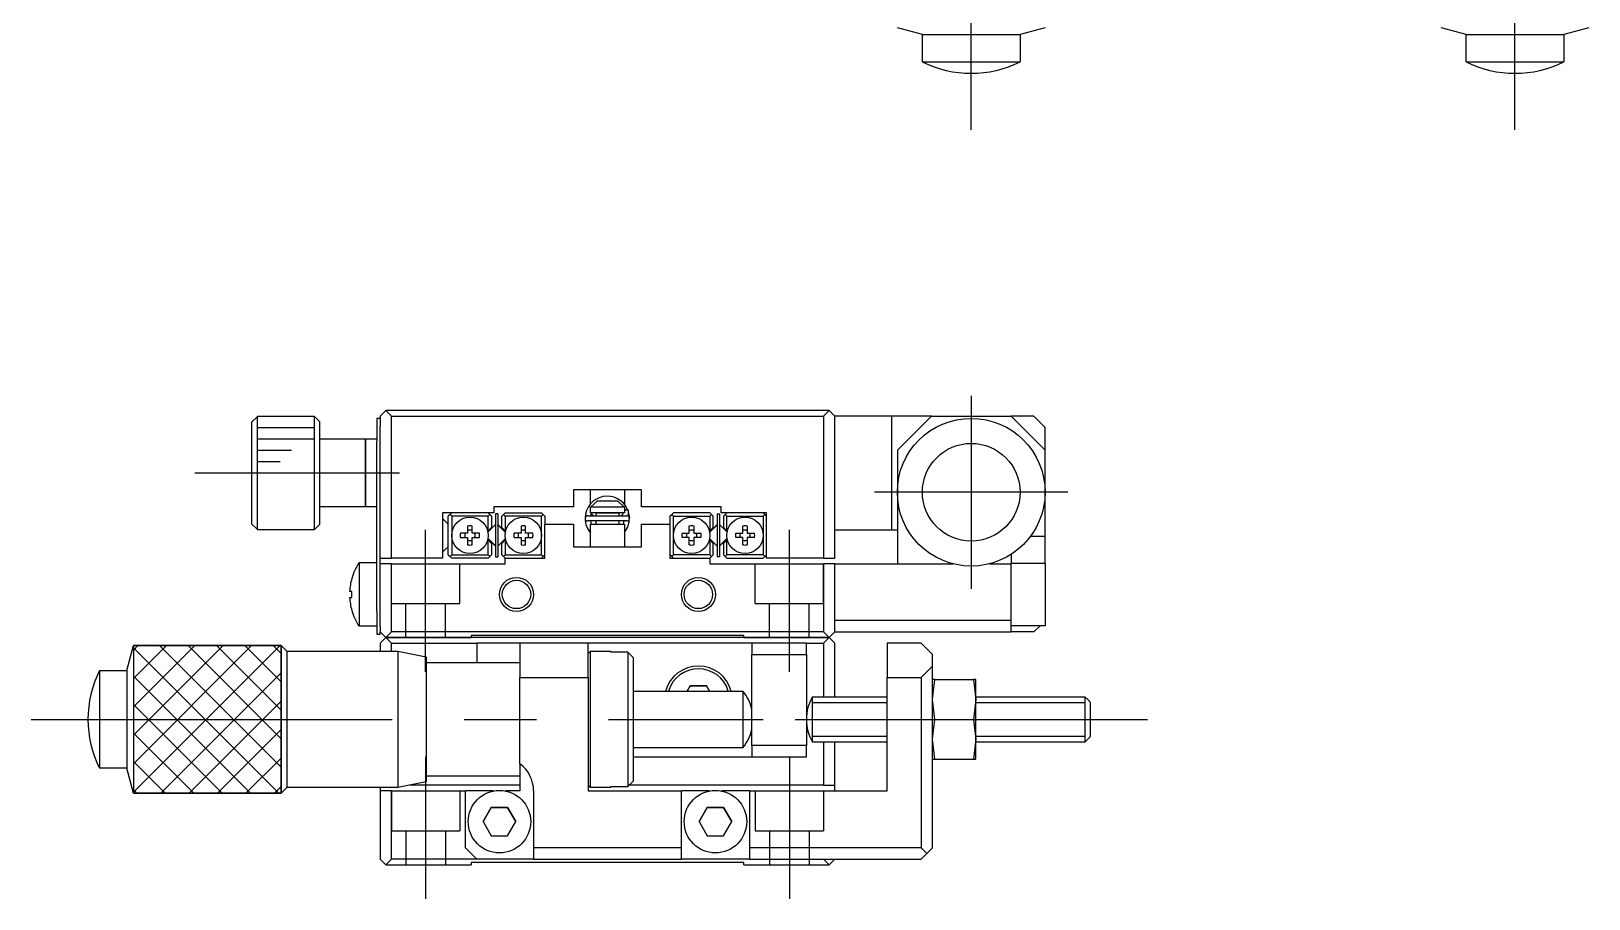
# Model space of a CAD drawing. Extents: x 10 to 359, y 7 to 229.
# Drawn here: x 195.5 to 332.6, y 6.9 to 83.3 of the extents above; entities that cross this region are included whole.
import ezdxf

# ---------------------------------------------------------------- set-up
doc = ezdxf.new("R2010")
doc.units = 0
doc.linetypes.add('CENTER', pattern=[50.8, 31.75, -6.35, 6.35, -6.35])
doc.linetypes.add('DASHED', pattern=[19.05, 12.7, -6.35])
doc.layers.get('0').update_dxf_attribs({"linetype": 'CONTINUOUS'})
doc.layers.add('CENTER', color=1, linetype='CENTER')

msp = doc.modelspace()

# ---------------------------------------------------------------- linework, layer by layer
at = {"color": 7, "linetype": 'CONTINUOUS'}
for p, q in [((273.93, 83.02), (271.73, 83.61)), ((284.73, 83.61), (282.53, 83.02)), ((321.76, 83.02), (319.56, 83.61)), ((332.56, 83.61), (330.36, 83.02)), ((273.93, 83.02), (274.19, 83.02)), ((273.93, 80.61), (273.93, 83.02)), ((274.19, 83.02), (282.53, 83.02)), ((282.53, 83.02), (282.53, 80.61)), ((321.76, 83.02), (330.36, 83.02)), ((321.76, 80.61), (321.76, 83.02)), ((330.36, 83.02), (330.36, 80.61)), ((273.93, 80.61), (274.19, 80.61)), ((274.19, 80.61), (282.53, 80.61)), ((321.76, 80.61), (330.36, 80.61)), ((215.43, 49.4), (214.93, 48.9)), ((215.43, 39.44), (215.43, 49.4)), ((215.93, 49.4), (215.43, 49.4)), ((215.93, 49.42), (215.93, 49.4)), ((215.93, 49.42), (220.43, 49.42)), ((220.43, 49.42), (220.43, 39.42)), ((220.43, 49.42), (220.93, 48.92)), ((226.23, 49.42), (226.73, 49.92)), ((226.23, 49.42), (226.23, 48.54)), ((226.73, 49.92), (227.23, 49.42)), ((265.73, 49.92), (226.73, 49.92)), ((227.23, 49.42), (265.23, 49.42)), ((227.23, 36.92), (227.23, 49.42)), ((265.23, 49.42), (265.73, 49.92)), ((265.23, 49.42), (265.23, 36.92)), ((265.73, 49.92), (266.23, 49.42)), ((271.23, 49.42), (266.23, 49.42)), ((266.23, 36.92), (266.23, 49.42)), ((271.23, 49.42), (271.23, 39.42)), ((274.73, 49.42), (271.23, 49.42)), ((271.73, 46.42), (274.73, 49.42)), ((274.73, 49.42), (281.73, 49.42)), ((283.73, 49.42), (281.73, 49.42)), ((281.73, 49.42), (284.73, 46.42)), ((283.73, 49.42), (284.73, 48.42)), ((214.93, 48.9), (214.93, 39.94)), ((220.93, 39.92), (220.93, 48.92)), ((226.23, 49.22), (225.93, 49.22)), ((225.93, 49.22), (225.93, 47.22)), ((226.23, 47.22), (226.23, 48.54)), ((284.73, 46.42), (284.73, 48.42)), ((220.93, 47.42), (224.93, 47.42)), ((224.93, 47.42), (224.93, 41.42)), ((224.93, 41.42), (224.93, 47.42)), ((224.93, 47.42), (225.93, 47.42)), ((225.93, 32.22), (225.93, 47.22)), ((226.23, 32.22), (226.23, 47.22)), ((271.73, 46.42), (271.73, 42.72)), ((284.73, 42.72), (284.73, 46.42)), ((243.23, 42.92), (243.23, 41.42)), ((249.23, 42.92), (243.23, 42.92)), ((244.73, 41.68), (244.73, 42.92)), ((247.73, 42.92), (247.73, 41.64)), ((249.23, 41.42), (249.23, 42.92)), ((271.73, 42.72), (271.73, 36.42)), ((284.73, 38.82), (284.73, 42.72)), ((224.93, 41.42), (220.93, 41.42)), ((225.93, 41.42), (224.93, 41.42)), ((236.23, 41.42), (236.23, 40.92)), ((243.23, 41.42), (236.23, 41.42)), ((244.41, 41.14), (244.43, 41.2)), ((244.43, 41.2), (244.43, 41.21)), ((244.43, 41.2), (244.44, 41.21)), ((244.73, 41.42), (244.78, 41.42)), ((244.73, 40.92), (244.73, 41.42)), ((245.31, 41.92), (244.78, 41.42)), ((244.78, 41.42), (247.67, 41.42)), ((247.14, 41.92), (245.31, 41.92)), ((247.67, 41.42), (247.14, 41.92)), ((247.15, 41.92), (247.14, 41.92)), ((247.67, 41.42), (247.73, 41.42)), ((247.73, 41.64), (247.73, 41.64)), ((247.73, 41.64), (247.73, 41.64)), ((247.73, 41.42), (247.73, 40.92)), ((247.74, 41.13), (247.73, 41.12)), ((247.73, 41.11), (247.75, 41.12)), ((248, 41.21), (247.74, 41.13)), ((247.75, 41.12), (247.76, 41.13)), ((247.76, 41.13), (247.78, 41.13)), ((247.78, 41.13), (247.8, 41.14)), ((247.8, 41.14), (247.82, 41.15)), ((247.82, 41.15), (247.83, 41.16)), ((247.83, 41.16), (247.85, 41.16)), ((247.85, 41.16), (247.86, 41.17)), ((247.86, 41.17), (247.88, 41.17)), ((247.88, 41.17), (247.9, 41.18)), ((247.9, 41.18), (247.91, 41.18)), ((247.91, 41.18), (247.92, 41.19)), ((247.92, 41.19), (247.94, 41.19)), ((247.94, 41.19), (247.95, 41.2)), ((247.95, 41.2), (247.96, 41.2)), ((247.96, 41.2), (247.97, 41.2)), ((247.97, 41.2), (247.98, 41.2)), ((247.98, 41.2), (247.99, 41.2)), ((247.99, 41.23), (248, 41.2)), ((247.99, 41.2), (247.99, 41.2)), ((247.99, 41.2), (248, 41.2)), ((248, 41.2), (248, 41.2)), ((248, 41.2), (248, 41.2)), ((248, 41.2), (248, 41.2)), ((248, 41.2), (248.02, 41.17)), ((248.02, 41.17), (248.03, 41.13)), ((248.03, 41.14), (248.16, 40.45)), ((248.03, 41.13), (248.04, 41.1)), ((256.23, 41.42), (249.23, 41.42)), ((256.23, 40.92), (256.23, 41.42)), ((214.93, 39.94), (215.43, 39.44)), ((220.93, 39.92), (220.43, 39.42)), ((231.73, 40.92), (231.73, 36.92)), ((236.23, 40.92), (231.73, 40.92)), ((231.73, 40.4), (231.96, 40.17)), ((231.96, 40.17), (232.21, 39.92)), ((232.21, 38.92), (232.21, 39.92)), ((232.38, 40.77), (232.23, 40.62)), ((232.23, 37.22), (232.23, 40.62)), ((232.38, 40.77), (232.53, 40.92)), ((232.53, 40.62), (232.38, 40.77)), ((235.73, 40.62), (232.53, 40.62)), ((232.53, 40.62), (232.53, 38.92)), ((233.93, 39.75), (233.93, 39.12)), ((234.33, 39.12), (234.33, 39.75)), ((235.71, 39.21), (236.32, 39.82)), ((235.73, 40.92), (235.88, 40.77)), ((235.88, 40.77), (235.73, 40.62)), ((235.73, 39.32), (235.73, 40.62)), ((236.03, 40.62), (235.88, 40.77)), ((236.03, 40.62), (236.03, 39.62)), ((236.58, 40.82), (236.38, 40.82)), ((236.38, 40.82), (236.38, 37.02)), ((236.58, 40.82), (236.58, 37.02)), ((236.61, 39.82), (237.25, 39.18)), ((236.64, 39.82), (237.26, 39.21)), ((237.08, 40.77), (236.93, 40.62)), ((236.93, 39.62), (236.93, 40.62)), ((237.08, 40.77), (237.23, 40.92)), ((237.23, 40.62), (237.08, 40.77)), ((237.23, 40.92), (240.43, 40.92)), ((240.43, 40.62), (237.23, 40.62)), ((237.23, 40.62), (237.23, 39.32)), ((238.63, 39.75), (238.63, 39.12)), ((239.03, 39.12), (239.03, 39.75)), ((240.43, 40.92), (240.58, 40.77)), ((240.58, 40.77), (240.43, 40.62)), ((240.43, 38.92), (240.43, 40.62)), ((240.73, 40.62), (240.58, 40.77)), ((240.73, 40.62), (240.73, 39.92)), ((240.73, 36.92), (240.73, 39.92)), ((240.73, 39.92), (243.23, 39.92)), ((243.23, 39.92), (243.23, 37.92)), ((244.49, 40.64), (247.94, 40.64)), ((247.94, 40.19), (244.49, 40.19)), ((247.73, 40.92), (244.73, 40.92)), ((245.23, 40.92), (244.73, 40.92)), ((244.8, 40.92), (244.73, 40.64)), ((244.73, 40.19), (244.8, 39.92)), ((244.73, 39.92), (247.73, 39.92)), ((244.73, 37.92), (244.73, 39.92)), ((244.82, 40.92), (244.82, 40.91)), ((244.82, 40.91), (244.82, 40.9)), ((244.82, 40.9), (244.82, 40.88)), ((244.82, 40.88), (244.82, 40.87)), ((244.82, 40.87), (244.83, 40.86)), ((244.83, 40.86), (244.83, 40.84)), ((244.83, 40.84), (244.83, 40.83)), ((244.83, 40.83), (244.84, 40.82)), ((244.84, 40.82), (244.84, 40.81)), ((244.84, 40.81), (244.85, 40.79)), ((244.85, 40.79), (244.85, 40.78)), ((244.85, 40.78), (244.86, 40.77)), ((244.86, 40.77), (244.87, 40.76)), ((244.87, 40.76), (244.88, 40.75)), ((244.88, 40.75), (244.89, 40.74)), ((244.89, 40.74), (244.89, 40.73)), ((244.89, 40.73), (244.9, 40.72)), ((244.9, 40.72), (244.91, 40.71)), ((244.91, 40.71), (244.92, 40.7)), ((244.92, 40.7), (244.94, 40.69)), ((244.94, 40.69), (244.95, 40.68)), ((244.95, 40.68), (244.96, 40.68)), ((244.96, 40.68), (244.97, 40.67)), ((244.97, 40.67), (244.98, 40.67)), ((244.98, 40.67), (245, 40.66)), ((245, 40.66), (245.01, 40.66)), ((245.01, 40.66), (245.02, 40.65)), ((245.02, 40.65), (245.03, 40.65)), ((245.03, 40.65), (245.05, 40.65)), ((245.05, 40.65), (245.06, 40.64)), ((245.06, 40.64), (245.07, 40.64)), ((245.07, 40.64), (245.09, 40.64)), ((245.09, 40.64), (245.09, 40.64)), ((247.23, 40.92), (245.23, 40.92)), ((245.23, 40.92), (247.23, 40.92)), ((245.23, 40.64), (245.23, 40.92)), ((245.23, 39.92), (245.23, 40.19)), ((247.73, 40.92), (247.23, 40.92)), ((247.23, 40.92), (247.23, 40.64)), ((247.23, 40.19), (247.23, 39.92)), ((247.34, 40.64), (247.35, 40.64)), ((247.35, 40.64), (247.36, 40.64)), ((247.36, 40.64), (247.38, 40.64)), ((247.38, 40.64), (247.39, 40.65)), ((247.39, 40.65), (247.4, 40.65)), ((247.4, 40.65), (247.42, 40.65)), ((247.42, 40.65), (247.43, 40.66)), ((247.43, 40.66), (247.44, 40.66)), ((247.44, 40.66), (247.45, 40.67)), ((247.45, 40.67), (247.47, 40.67)), ((247.47, 40.67), (247.48, 40.68)), ((247.48, 40.68), (247.49, 40.69)), ((247.49, 40.69), (247.5, 40.69)), ((247.5, 40.69), (247.51, 40.7)), ((247.51, 40.7), (247.52, 40.71)), ((247.52, 40.71), (247.53, 40.72)), ((247.53, 40.72), (247.54, 40.73)), ((247.54, 40.73), (247.55, 40.74)), ((247.55, 40.74), (247.56, 40.75)), ((247.56, 40.75), (247.57, 40.76)), ((247.57, 40.77), (247.58, 40.79)), ((247.57, 40.76), (247.57, 40.77)), ((247.58, 40.79), (247.59, 40.8)), ((247.59, 40.81), (247.6, 40.82)), ((247.59, 40.8), (247.59, 40.81)), ((247.6, 40.85), (247.61, 40.86)), ((247.6, 40.84), (247.6, 40.85)), ((247.6, 40.82), (247.6, 40.84)), ((247.61, 40.9), (247.61, 40.92)), ((247.61, 40.92), (247.61, 40.92)), ((247.61, 40.89), (247.61, 40.9)), ((247.61, 40.88), (247.61, 40.89)), ((247.61, 40.86), (247.61, 40.88)), ((247.63, 39.92), (247.7, 40.19)), ((247.73, 39.92), (247.73, 37.92)), ((248.02, 40.68), (248.01, 40.64)), ((248.01, 40.64), (248.01, 40.63)), ((248.03, 40.71), (248.02, 40.68)), ((248.04, 40.75), (248.03, 40.71)), ((248.04, 41.1), (248.05, 41.06)), ((248.05, 40.78), (248.04, 40.75)), ((248.05, 41.06), (248.05, 41.03)), ((248.05, 41.03), (248.06, 40.99)), ((248.06, 40.82), (248.05, 40.78)), ((248.06, 40.99), (248.06, 40.96)), ((248.06, 40.96), (248.06, 40.92)), ((248.06, 40.92), (248.06, 40.89)), ((248.06, 40.89), (248.06, 40.85)), ((248.06, 40.85), (248.06, 40.82)), ((249.23, 39.92), (251.73, 39.92)), ((249.23, 37.92), (249.23, 39.92)), ((251.73, 40.62), (251.88, 40.77)), ((251.73, 40.62), (251.73, 39.92)), ((251.73, 39.92), (251.73, 36.92)), ((252.03, 40.92), (251.88, 40.77)), ((251.88, 40.77), (252.03, 40.62)), ((255.23, 40.92), (252.03, 40.92)), ((252.03, 40.62), (255.23, 40.62)), ((252.03, 38.92), (252.03, 40.62)), ((253.43, 39.12), (253.43, 39.75)), ((253.83, 39.75), (253.83, 39.12)), ((255.86, 39.82), (255.21, 39.18)), ((255.21, 39.21), (255.82, 39.82)), ((255.38, 40.77), (255.23, 40.92)), ((255.23, 40.62), (255.38, 40.77)), ((255.23, 40.62), (255.23, 39.32)), ((255.38, 40.77), (255.53, 40.62)), ((255.53, 39.62), (255.53, 40.62)), ((255.88, 40.82), (255.88, 37.02)), ((255.88, 40.82), (256.08, 40.82)), ((256.08, 40.82), (256.08, 37.02)), ((256.14, 39.82), (256.76, 39.21)), ((260.23, 40.92), (256.23, 40.92)), ((256.43, 40.62), (256.58, 40.77)), ((256.43, 40.62), (256.43, 39.62)), ((256.73, 40.92), (256.58, 40.77)), ((256.58, 40.77), (256.73, 40.62)), ((256.73, 40.62), (259.93, 40.62)), ((256.73, 39.32), (256.73, 40.62)), ((258.13, 39.12), (258.13, 39.75)), ((258.53, 39.75), (258.53, 39.12)), ((260.08, 40.77), (259.93, 40.92)), ((259.93, 40.62), (260.08, 40.77)), ((259.93, 40.62), (259.93, 38.92)), ((260.08, 40.77), (260.23, 40.62)), ((260.23, 36.92), (260.23, 40.92)), ((215.43, 39.44), (215.93, 39.44)), ((215.93, 39.44), (215.93, 39.42)), ((220.43, 39.42), (215.93, 39.42)), ((232.21, 37.92), (232.21, 38.92)), ((232.53, 38.92), (232.53, 37.22)), ((233.93, 39.12), (233.31, 39.12)), ((233.31, 38.72), (233.93, 38.72)), ((233.93, 38.72), (233.93, 38.09)), ((234.96, 39.12), (234.33, 39.12)), ((234.33, 38.72), (234.96, 38.72)), ((234.33, 38.09), (234.33, 38.72)), ((235.69, 39.28), (235.73, 39.32)), ((235.73, 38.52), (235.69, 38.56)), ((235.97, 38.41), (235.71, 38.67)), ((236.32, 38.02), (235.71, 38.64)), ((235.73, 39.32), (236.03, 39.62)), ((235.73, 37.22), (235.73, 38.52)), ((236.03, 38.22), (235.73, 38.52)), ((236.36, 38.02), (235.97, 38.41)), ((237.26, 38.64), (236.64, 38.02)), ((236.93, 39.62), (237.23, 39.32)), ((237.23, 38.52), (236.93, 38.22)), ((237.23, 39.32), (237.27, 39.28)), ((237.27, 38.56), (237.23, 38.52)), ((237.23, 38.52), (237.23, 37.22)), ((238.63, 39.12), (238.01, 39.12)), ((238.01, 38.72), (238.63, 38.72)), ((238.63, 38.72), (238.63, 38.09)), ((239.66, 39.12), (239.03, 39.12)), ((239.03, 38.09), (239.03, 38.72)), ((239.03, 38.72), (239.66, 38.72)), ((240.43, 37.22), (240.43, 38.92)), ((252.03, 37.22), (252.03, 38.92)), ((252.81, 39.12), (253.43, 39.12)), ((253.43, 38.72), (252.81, 38.72)), ((253.43, 38.09), (253.43, 38.72)), ((253.83, 39.12), (254.46, 39.12)), ((254.46, 38.72), (253.83, 38.72)), ((253.83, 38.72), (253.83, 38.09)), ((255.23, 39.32), (255.19, 39.28)), ((255.19, 38.56), (255.23, 38.52)), ((255.82, 38.02), (255.21, 38.64)), ((255.53, 39.62), (255.23, 39.32)), ((255.23, 38.52), (255.23, 37.22)), ((255.23, 38.52), (255.53, 38.22)), ((256.11, 38.02), (256.49, 38.41)), ((256.76, 38.64), (256.14, 38.02)), ((256.73, 39.32), (256.43, 39.62)), ((256.43, 38.22), (256.73, 38.52)), ((256.49, 38.41), (256.75, 38.67)), ((256.77, 39.28), (256.73, 39.32)), ((256.73, 38.52), (256.77, 38.56)), ((256.73, 37.22), (256.73, 38.52)), ((257.51, 39.12), (258.13, 39.12)), ((258.13, 38.72), (257.51, 38.72)), ((258.13, 38.09), (258.13, 38.72)), ((258.53, 39.12), (259.16, 39.12)), ((259.16, 38.72), (258.53, 38.72)), ((258.53, 38.72), (258.53, 38.09)), ((259.93, 38.92), (259.93, 37.22)), ((266.23, 39.42), (271.23, 39.42)), ((271.23, 39.42), (271.73, 39.42)), ((284.73, 38.82), (283.43, 38.82)), ((284.73, 36.47), (284.73, 38.82)), ((231.96, 37.67), (231.73, 37.44)), ((232.21, 37.92), (231.96, 37.67)), ((232.23, 37.22), (232.38, 37.07)), ((232.38, 37.07), (232.53, 37.22)), ((232.53, 36.92), (232.38, 37.07)), ((232.53, 37.22), (235.73, 37.22)), ((235.73, 37.22), (235.88, 37.07)), ((235.88, 37.07), (235.73, 36.92)), ((235.88, 37.07), (236.03, 37.22)), ((236.03, 38.22), (236.03, 37.22)), ((236.38, 37.02), (236.58, 37.02)), ((236.93, 37.22), (236.93, 38.22)), ((236.93, 37.22), (237.08, 37.07)), ((237.08, 37.07), (237.23, 37.22)), ((237.23, 36.92), (237.08, 37.07)), ((237.23, 37.22), (240.43, 37.22)), ((240.43, 37.22), (240.58, 37.07)), ((240.58, 37.07), (240.43, 36.92)), ((240.58, 37.07), (240.73, 37.22)), ((243.23, 37.92), (245.16, 37.92)), ((245.16, 37.92), (247.31, 37.92)), ((247.31, 37.92), (249.23, 37.92)), ((251.88, 37.07), (251.73, 37.22)), ((252.03, 37.22), (251.88, 37.07)), ((251.88, 37.07), (252.03, 36.92)), ((255.23, 37.22), (252.03, 37.22)), ((255.38, 37.07), (255.23, 37.22)), ((255.23, 36.92), (255.38, 37.07)), ((255.53, 37.22), (255.38, 37.07)), ((255.53, 37.22), (255.53, 38.22)), ((256.08, 37.02), (255.88, 37.02)), ((256.43, 38.22), (256.43, 37.22)), ((256.58, 37.07), (256.43, 37.22)), ((256.73, 37.22), (256.58, 37.07)), ((256.58, 37.07), (256.73, 36.92)), ((259.93, 37.22), (256.73, 37.22)), ((260.08, 37.07), (259.93, 37.22)), ((259.93, 36.92), (260.08, 37.07)), ((260.23, 37.22), (260.08, 37.07)), ((281.73, 37.24), (281.73, 36.47)), ((224.39, 36.52), (224.39, 30.92)), ((224.39, 36.52), (225.93, 36.52)), ((226.23, 36.92), (227.23, 36.92)), ((227.23, 36.42), (226.23, 36.42)), ((231.73, 36.92), (227.23, 36.92)), ((227.23, 36.42), (237.23, 36.42)), ((227.23, 30.42), (227.23, 36.42)), ((235.73, 36.92), (232.53, 36.92)), ((237.23, 36.92), (240.73, 36.92)), ((237.23, 36.42), (237.23, 36.92)), ((251.73, 36.92), (255.23, 36.92)), ((255.23, 36.92), (255.23, 36.42)), ((255.23, 36.42), (265.23, 36.42)), ((256.73, 36.92), (259.93, 36.92)), ((265.23, 36.92), (260.23, 36.92)), ((265.23, 36.92), (266.23, 36.92)), ((265.23, 36.42), (265.23, 30.42)), ((266.23, 36.42), (265.23, 36.42)), ((266.23, 36.42), (276.63, 36.42)), ((266.23, 30.42), (266.23, 36.42)), ((279.83, 36.42), (281.73, 36.42)), ((281.73, 36.42), (281.73, 36.47)), ((281.73, 36.47), (284.73, 36.47)), ((281.73, 31.42), (281.73, 36.42)), ((284.73, 36.47), (284.73, 30.97)), ((223.74, 35.12), (223.73, 35.12)), ((223.74, 33.98), (223.55, 33.98)), ((223.55, 33.46), (223.74, 33.46)), ((223.74, 33.46), (223.74, 33.98)), ((223.73, 32.32), (223.74, 32.32)), ((225.93, 32.22), (225.93, 30.22)), ((226.23, 30.9), (226.23, 32.22)), ((225.93, 30.92), (224.39, 30.92)), ((225.93, 30.22), (226.23, 30.22)), ((226.23, 30.9), (226.23, 30.42)), ((226.23, 30.22), (226.23, 30.42)), ((226.23, 30.42), (226.73, 29.92)), ((226.73, 29.92), (227.23, 30.42)), ((265.23, 30.42), (227.23, 30.42)), ((265.23, 30.42), (265.73, 29.92)), ((265.73, 29.92), (266.23, 30.42)), ((281.73, 31.42), (266.23, 31.42)), ((266.23, 30.42), (281.73, 30.42)), ((281.73, 30.42), (281.73, 31.42)), ((284.73, 30.97), (281.73, 30.97)), ((283.73, 30.42), (281.73, 30.42)), ((284.28, 30.97), (283.73, 30.42)), ((203.94, 27.02), (204.53, 29.22)), ((217.53, 29.22), (204.53, 29.22)), ((204.53, 29.22), (204.53, 16.22)), ((217.53, 29.22), (218.03, 28.72)), ((217.53, 16.22), (217.53, 29.22)), ((226.23, 29.42), (226.73, 29.92)), ((226.23, 29.42), (226.23, 28.72)), ((265.73, 29.92), (226.73, 29.92)), ((226.73, 29.92), (227.23, 29.42)), ((226.73, 29.92), (234.23, 29.92)), ((227.23, 29.42), (234.73, 29.42)), ((227.23, 28.72), (227.23, 29.42)), ((234.23, 30.12), (234.23, 29.92)), ((258.23, 30.12), (234.23, 30.12)), ((234.73, 29.42), (234.73, 27.72)), ((238.53, 29.42), (234.73, 29.42)), ((244.53, 29.42), (238.53, 29.42)), ((238.53, 29.42), (238.53, 26.42)), ((258.93, 29.42), (244.53, 29.42)), ((244.53, 26.42), (244.53, 29.42)), ((258.23, 29.92), (258.23, 30.12)), ((258.23, 29.92), (265.73, 29.92)), ((263.73, 29.42), (258.93, 29.42)), ((258.93, 29.42), (258.93, 28.42)), ((263.73, 28.42), (263.73, 29.42)), ((263.73, 29.42), (265.23, 29.42)), ((265.23, 29.42), (265.73, 29.92)), ((265.23, 29.42), (265.23, 24.72)), ((265.73, 29.92), (266.23, 29.42)), ((266.23, 24.72), (266.23, 29.42)), ((273.83, 29.42), (270.83, 29.42)), ((270.83, 29.42), (270.83, 26.42)), ((273.83, 29.42), (274.83, 28.42)), ((218.03, 28.72), (218.03, 16.72)), ((218.03, 28.72), (227.78, 28.72)), ((227.78, 28.72), (227.78, 16.72)), ((227.78, 28.72), (230.28, 28.22)), ((230.28, 28.22), (230.28, 17.22)), ((230.28, 27.72), (238.53, 27.72)), ((244.53, 28.52), (244.73, 28.72)), ((244.73, 16.72), (244.73, 28.72)), ((244.73, 28.72), (246.53, 28.72)), ((246.53, 28.64), (246.53, 28.72)), ((248.03, 28.64), (246.53, 28.64)), ((248.03, 28.64), (248.03, 16.8)), ((248.53, 28.13), (248.03, 28.64)), ((248.53, 17.31), (248.53, 28.13)), ((258.93, 28.42), (263.73, 28.42)), ((258.93, 20.42), (258.93, 28.42)), ((263.73, 28.42), (263.73, 20.42)), ((274.83, 27.42), (273.83, 26.42)), ((274.83, 27.42), (274.83, 28.42)), ((274.83, 26.22), (274.83, 27.42)), ((201.53, 27.02), (201.53, 18.42)), ((201.53, 27.02), (203.94, 27.02)), ((203.94, 27.02), (203.94, 18.42)), ((238.53, 26.42), (244.53, 26.42)), ((238.53, 18.82), (238.53, 26.42)), ((244.53, 26.42), (244.53, 16.42)), ((270.83, 26.42), (273.83, 26.42)), ((270.83, 16.42), (270.83, 26.42)), ((273.83, 26.42), (273.83, 11.42)), ((274.83, 24.47), (275.03, 26.22)), ((275.03, 26.22), (274.83, 26.22)), ((274.83, 24.72), (274.83, 26.22)), ((275.03, 26.22), (278.43, 26.22)), ((278.43, 26.22), (278.63, 24.47)), ((278.63, 26.22), (278.43, 26.22)), ((278.63, 24.47), (278.63, 26.22)), ((248.53, 25.22), (258.15, 25.22)), ((253.51, 25.67), (253.25, 25.22)), ((253.25, 25.22), (253.51, 25.67)), ((254.95, 25.67), (253.51, 25.67)), ((253.51, 25.67), (254.95, 25.67)), ((255.21, 25.22), (254.95, 25.67)), ((254.95, 25.67), (255.21, 25.22)), ((258.15, 25.22), (258.15, 20.22)), ((264.27, 20.72), (264.27, 24.72)), ((264.27, 20.72), (264.27, 24.72)), ((264.27, 24.72), (270.83, 24.72)), ((274.83, 20.72), (274.83, 24.72)), ((278.63, 24.72), (288.23, 24.72)), ((288.23, 24.72), (288.23, 20.72)), ((288.23, 24.72), (288.48, 24.47)), ((275.03, 22.72), (274.83, 24.47)), ((278.63, 24.47), (278.43, 22.72)), ((278.63, 20.97), (278.63, 24.47)), ((288.48, 24.47), (288.73, 24.22)), ((288.73, 21.22), (288.73, 24.22)), ((274.83, 20.97), (275.03, 22.72)), ((275.03, 22.72), (278.43, 22.72)), ((278.43, 22.72), (278.63, 20.97)), ((270.83, 20.72), (264.27, 20.72)), ((265.23, 20.72), (265.23, 16.92)), ((266.23, 16.92), (266.23, 20.72)), ((275.03, 19.22), (274.83, 20.97)), ((274.83, 11.42), (274.83, 20.72)), ((278.63, 20.97), (278.43, 19.22)), ((278.63, 19.22), (278.63, 20.97)), ((288.23, 20.72), (278.63, 20.72)), ((288.48, 20.97), (288.23, 20.72)), ((288.73, 21.22), (288.48, 20.97)), ((258.15, 20.22), (248.53, 20.22)), ((248.53, 19.42), (258.93, 19.42)), ((263.73, 20.42), (258.93, 20.42)), ((258.93, 20.42), (258.93, 19.42)), ((258.93, 19.42), (263.73, 19.42)), ((263.73, 19.42), (263.73, 20.42)), ((274.83, 19.22), (275.03, 19.22)), ((275.03, 19.22), (278.43, 19.22)), ((278.43, 19.22), (278.63, 19.22)), ((203.94, 18.42), (201.53, 18.42)), ((204.53, 16.22), (203.94, 18.42)), ((238.53, 18.82), (238.53, 16.42)), ((218.03, 16.72), (217.53, 16.22)), ((227.78, 16.72), (218.03, 16.72)), ((226.23, 16.72), (226.23, 16.42)), ((230.28, 17.22), (227.78, 16.72)), ((238.53, 16.92), (228.78, 16.92)), ((238.53, 17.72), (230.28, 17.72)), ((244.73, 16.72), (244.53, 16.92)), ((246.53, 16.72), (244.73, 16.72)), ((246.53, 16.72), (246.53, 16.8)), ((246.53, 16.8), (248.03, 16.8)), ((248.03, 16.8), (248.53, 17.31)), ((265.23, 16.92), (248.15, 16.92)), ((265.23, 16.92), (266.23, 16.92)), ((266.23, 16.42), (266.23, 16.92)), ((204.53, 16.22), (217.53, 16.22)), ((226.23, 16.42), (226.23, 10.42)), ((227.23, 16.42), (226.23, 16.42)), ((227.23, 10.42), (227.23, 16.42)), ((227.23, 16.42), (233.73, 16.42)), ((233.73, 11.42), (233.73, 16.42)), ((236.21, 16.42), (233.73, 16.42)), ((238.53, 16.42), (237.25, 16.42)), ((239.73, 16.42), (239.73, 11.42)), ((244.53, 16.42), (252.73, 16.42)), ((252.73, 11.42), (252.73, 16.42)), ((255.21, 16.42), (252.73, 16.42)), ((258.73, 16.42), (256.25, 16.42)), ((258.73, 16.42), (258.73, 11.42)), ((258.73, 16.42), (270.83, 16.42)), ((236.01, 14.97), (235.29, 13.72)), ((235.29, 13.72), (236.01, 14.97)), ((235.29, 13.72), (236.01, 12.47)), ((237.45, 14.97), (236.01, 14.97)), ((236.01, 14.97), (237.45, 14.97)), ((238.18, 13.72), (237.45, 14.97)), ((237.45, 14.97), (238.18, 13.72)), ((237.45, 12.47), (238.18, 13.72)), ((255.01, 14.97), (254.29, 13.72)), ((254.29, 13.72), (255.01, 14.97)), ((254.29, 13.72), (255.01, 12.47)), ((256.45, 14.97), (255.01, 14.97)), ((255.01, 14.97), (256.45, 14.97)), ((257.18, 13.72), (256.45, 14.97)), ((256.45, 14.97), (257.18, 13.72)), ((256.45, 12.47), (257.18, 13.72)), ((236.01, 12.47), (237.45, 12.47)), ((255.01, 12.47), (256.45, 12.47)), ((234.73, 10.42), (233.73, 11.42)), ((252.73, 11.42), (239.73, 11.42)), ((239.73, 11.42), (239.73, 10.42)), ((252.73, 10.42), (252.73, 11.42)), ((273.83, 11.42), (258.73, 11.42)), ((258.73, 11.42), (258.73, 10.42)), ((273.83, 11.42), (274.33, 10.92)), ((274.33, 10.92), (274.83, 11.42)), ((226.23, 10.42), (226.73, 9.92)), ((226.73, 9.92), (227.23, 10.42)), ((226.73, 9.92), (234.23, 9.92)), ((234.73, 10.42), (227.23, 10.42)), ((234.23, 10.12), (234.23, 9.92)), ((258.23, 10.12), (234.23, 10.12)), ((239.73, 10.42), (234.73, 10.42)), ((239.73, 10.42), (252.73, 10.42)), ((258.73, 10.42), (252.73, 10.42)), ((258.23, 9.92), (258.23, 10.12)), ((258.23, 9.92), (265.73, 9.92)), ((258.73, 10.42), (273.83, 10.42)), ((265.23, 10.42), (265.73, 9.92)), ((265.73, 9.92), (266.23, 10.42)), ((274.33, 10.92), (273.83, 10.42))]:
    msp.add_line(p, q, dxfattribs=at)
at = {"color": 3, "linetype": 'CONTINUOUS'}
for p, q in [((215.43, 48.42), (220.43, 48.42)), ((215.43, 47.42), (220.43, 47.42)), ((215.43, 46.42), (218.43, 46.42)), ((215.43, 45.42), (217.43, 45.42)), ((204.53, 29.22), (204.53, 16.22)), ((204.53, 29.22), (217.53, 29.22)), ((217.43, 29.22), (204.53, 16.32)), ((214.93, 29.22), (204.53, 18.82)), ((212.43, 29.22), (204.53, 21.32)), ((209.93, 29.22), (204.53, 23.82)), ((207.43, 29.22), (204.53, 26.32)), ((204.93, 29.22), (204.53, 28.82)), ((217.33, 16.22), (204.53, 29.02)), ((217.53, 18.52), (206.83, 29.22)), ((217.53, 21.02), (209.33, 29.22)), ((217.53, 23.52), (211.83, 29.22)), ((217.53, 26.02), (214.33, 29.22)), ((217.53, 28.52), (216.83, 29.22)), ((217.53, 29.22), (217.53, 16.22)), ((214.83, 16.22), (204.53, 26.52)), ((217.53, 26.82), (206.93, 16.22)), ((212.33, 16.22), (204.53, 24.02)), ((217.53, 24.32), (209.43, 16.22)), ((264.27, 24.22), (270.83, 24.22)), ((278.63, 24.22), (288.23, 24.22)), ((209.83, 16.22), (204.53, 21.52)), ((217.53, 21.82), (211.93, 16.22)), ((270.83, 21.22), (264.27, 21.22)), ((288.23, 21.22), (278.63, 21.22)), ((217.53, 19.32), (214.43, 16.22)), ((207.33, 16.22), (204.53, 19.02)), ((204.83, 16.22), (204.53, 16.52)), ((217.53, 16.82), (216.93, 16.22)), ((217.53, 16.22), (204.53, 16.22))]:
    msp.add_line(p, q, dxfattribs=at)
at = {"color": 3, "linetype": 'DASHED'}
for p, q in [((227.23, 32.92), (227.23, 36.42)), ((233.23, 32.92), (233.23, 36.42)), ((259.23, 32.92), (259.23, 36.42)), ((265.23, 32.92), (265.23, 36.42)), ((227.23, 32.92), (233.23, 32.92)), ((228.48, 29.92), (228.48, 32.92)), ((231.98, 29.92), (231.98, 32.92)), ((259.23, 32.92), (265.23, 32.92)), ((260.48, 29.92), (260.48, 32.92)), ((263.98, 29.92), (263.98, 32.92)), ((227.23, 16.42), (227.23, 12.92)), ((233.23, 16.42), (233.23, 12.92)), ((259.23, 16.42), (259.23, 12.92)), ((265.23, 16.42), (265.23, 12.92)), ((227.23, 12.92), (233.23, 12.92)), ((228.48, 12.92), (228.48, 9.92)), ((231.98, 12.92), (231.98, 9.92)), ((259.23, 12.92), (265.23, 12.92)), ((260.48, 12.92), (260.48, 9.92)), ((263.98, 12.92), (263.98, 9.92))]:
    msp.add_line(p, q, dxfattribs=at)
at = {"color": 7, "linetype": 'CONTINUOUS'}
for centre, radius in [((278.23, 42.72), 6.5), ((278.23, 42.72), 4.3), ((234.13, 38.92), 1.6), ((238.83, 38.92), 1.6), ((253.63, 38.92), 1.6), ((258.33, 38.92), 1.6), ((238.23, 33.72), 1.25), ((254.23, 33.72), 1.25), ((236.73, 13.72), 2.75), ((255.73, 13.72), 2.75)]:
    msp.add_circle(centre, radius, dxfattribs=at)
at = {"color": 3, "linetype": 'CONTINUOUS'}
for centre in [(238.23, 33.72), (254.23, 33.72)]:
    msp.add_circle(centre, 1.5, dxfattribs=at)
at = {"color": 7, "linetype": 'CONTINUOUS'}
for centre, radius, start, end in [((278.23, 89.35), 9.75, 243.8162, 296.1838), ((326.06, 89.35), 9.75, 243.8162, 296.1838), ((246.22, 40.42), 1.95, 23.6219, 179.1092), ((234.13, 38.92), 0.85, 76.391, 103.609), ((236.46, 39.68), 0.2, 114.3061, 135), ((236.5, 39.68), 0.2, 45, 65.6939), ((236.46, 39.68), 0.2, 45, 53.9573), ((238.83, 38.92), 0.85, 76.391, 103.609), ((244.49, 40.42), 0.225, 90, 270), ((246.21, 40.42), 1.95, 180.8336, 220.4031), ((246.21, 40.42), 1.95, 321.1231, 359.1976), ((247.94, 40.42), 0.225, 270, 90), ((253.63, 38.92), 0.85, 76.391, 103.609), ((255.96, 39.68), 0.2, 114.3061, 135), ((256, 39.68), 0.2, 126.0427, 135), ((256, 39.68), 0.2, 45, 65.6939), ((258.33, 38.92), 0.85, 76.391, 103.609), ((234.13, 38.92), 0.85, 166.391, 193.609), ((234.13, 38.92), 0.459, 154.1861, 205.8139), ((234.13, 38.92), 0.459, 64.1861, 115.8139), ((234.13, 38.92), 0.459, 244.1861, 295.8139), ((234.13, 38.92), 0.459, 334.1861, 25.8139), ((234.13, 38.92), 0.85, 346.391, 13.609), ((238.83, 38.92), 0.85, 166.391, 193.609), ((238.83, 38.92), 0.459, 154.1861, 205.8139), ((238.83, 38.92), 0.459, 64.1861, 115.8139), ((238.83, 38.92), 0.459, 244.1861, 295.8139), ((238.83, 38.92), 0.459, 334.1861, 25.8139), ((238.83, 38.92), 0.85, 346.391, 13.609), ((253.63, 38.92), 0.85, 166.391, 193.609), ((253.63, 38.92), 0.459, 154.1861, 205.8139), ((253.63, 38.92), 0.459, 64.1861, 115.8139), ((253.63, 38.92), 0.459, 244.1861, 295.8139), ((253.63, 38.92), 0.459, 334.1861, 25.8139), ((253.63, 38.92), 0.85, 346.391, 13.609), ((258.33, 38.92), 0.85, 166.391, 193.609), ((258.33, 38.92), 0.459, 154.1861, 205.8139), ((258.33, 38.92), 0.459, 64.1861, 115.8139), ((258.33, 38.92), 0.459, 244.1861, 295.8139), ((258.33, 38.92), 0.459, 334.1861, 25.8139), ((258.33, 38.92), 0.85, 346.391, 13.609), ((234.13, 38.92), 0.85, 256.391, 283.609), ((236.46, 38.16), 0.2, 225, 245.6939), ((236.5, 38.16), 0.2, 225, 233.9573), ((236.5, 38.16), 0.2, 294.3061, 315), ((238.83, 38.92), 0.85, 256.391, 283.609), ((253.63, 38.92), 0.85, 256.391, 283.609), ((255.96, 38.16), 0.2, 225, 245.6939), ((255.96, 38.16), 0.2, 306.0427, 315), ((256, 38.16), 0.2, 294.3061, 315), ((258.33, 38.92), 0.85, 256.391, 283.609), ((228.53, 33.72), 5, 145.9442, 163.7142), ((228.53, 33.72), 4.99, 163.7274, 177.0152), ((228.53, 33.72), 4.99, 182.9848, 196.2726), ((228.53, 33.72), 5, 196.2858, 214.0558), ((254.23, 24.42), 3, 90, 164.5341), ((254.23, 24.42), 3, 15.4659, 90), ((210.28, 22.72), 9.75, 153.8162, 206.1838), ((254.23, 24.42), 2.75, 90, 163.0877), ((254.23, 24.42), 2.75, 16.9123, 90), ((255.03, 22.72), 4, 12.8381, 38.6822), ((267.73, 22.72), 4, 150, 180), ((267.73, 22.72), 4, 180, 210), ((255.03, 22.72), 4, 321.3178, 347.1619), ((236.73, 16.42), 3, 0, 53.1301)]:
    msp.add_arc(centre, radius, start, end, dxfattribs=at)
at = {"layer": 'CENTER', "color": 1, "linetype": 'CENTER'}
for p, q in [((278.23, 74.61), (278.23, 139.01)), ((326.06, 74.61), (326.06, 139.01)), ((278.23, 51.22), (278.23, 34.22)), ((209.93, 44.42), (227.93, 44.42)), ((286.73, 42.72), (269.73, 42.72)), ((230.23, 26.92), (230.23, 39.42)), ((262.23, 26.92), (262.23, 39.42)), ((195.53, 22.72), (259.93, 22.72)), ((262.73, 22.72), (293.73, 22.72)), ((230.23, 19.42), (230.23, 6.92)), ((262.23, 19.42), (262.23, 6.92))]:
    msp.add_line(p, q, dxfattribs=at)

doc.saveas('drawing.dxf')
